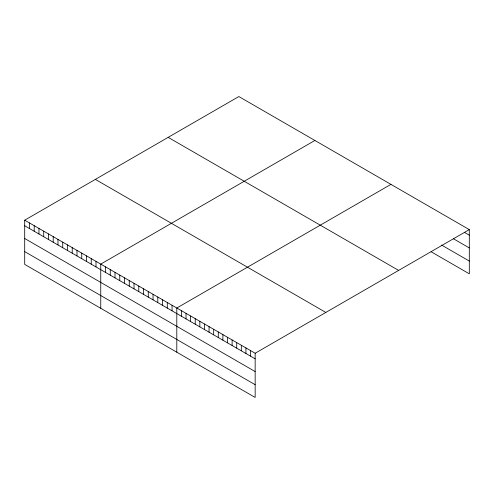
<?xml version="1.0" encoding="UTF-8"?>
<svg xmlns="http://www.w3.org/2000/svg" width="494" height="494" viewBox="0 0 494 494"><rect width="100%" height="100%" fill="white"/><g stroke="black" fill="none" stroke-linecap="round" stroke-linejoin="round"><path stroke-width="0.74" d="M24.7 220.188L255.157 353.247L255.157 397.442L24.7 264.389L24.7 220.188L238.843 96.558L469.3 229.611L469.3 273.812L431.108 251.761M314.894 140.463L100.751 264.099L100.751 308.299M390.945 184.373L176.803 308.009L176.803 352.203M255.157 353.247L469.3 229.611M464.693 232.513L469.3 235.175M453.498 238.8L469.3 247.926M441.642 245.092L469.3 261.06M168.176 137.357L398.633 270.409M95.367 179.39L325.824 312.443M24.7 225.758L255.157 358.811M24.7 238.503L255.157 371.562M24.7 251.637L255.157 384.696M250.551 350.586L250.551 356.149M245.938 347.924L245.938 353.488M241.331 345.263L241.331 350.826M236.719 342.601L236.719 348.165M232.112 339.94L232.112 345.504M227.506 337.279L227.506 342.842M222.893 334.617L222.893 340.181M218.286 331.956L218.286 337.519M213.674 329.294L213.674 334.864M209.067 326.633L209.067 332.203M204.454 323.971L204.454 329.541M199.848 321.31L199.848 326.88M195.241 318.649L195.241 324.218M190.628 315.987L190.628 321.557M186.022 313.326L186.022 318.896M181.409 310.67L181.409 316.234M172.048 305.261L172.048 310.831M167.293 302.519L167.293 308.083M162.545 299.772L162.545 305.341M157.79 297.03L157.79 302.594M153.035 294.288L153.035 299.852M148.28 291.54L148.28 297.11M143.532 288.799L143.532 294.362M138.777 286.051L138.777 291.621M134.022 283.309L134.022 288.873M129.267 280.561L129.267 286.131M124.519 277.819L124.519 283.383M119.764 275.078L119.764 280.641M115.009 272.33L115.009 277.9M110.255 269.588L110.255 275.152M105.506 266.84L105.506 272.41M95.997 261.357L95.997 266.921M91.242 258.609L91.242 264.179M86.493 255.867L86.493 261.431M81.738 253.119L81.738 258.689M76.984 250.378L76.984 255.941M72.229 247.636L72.229 253.2M67.48 244.888L67.48 250.458M62.726 242.146L62.726 247.71M57.971 239.399L57.971 244.968M53.216 236.657L53.216 242.221M48.468 233.915L48.468 239.479M43.713 231.167L43.713 236.737M38.958 228.426L38.958 233.989M34.203 225.678L34.203 231.248M29.455 222.936L29.455 228.5"/></g></svg>
